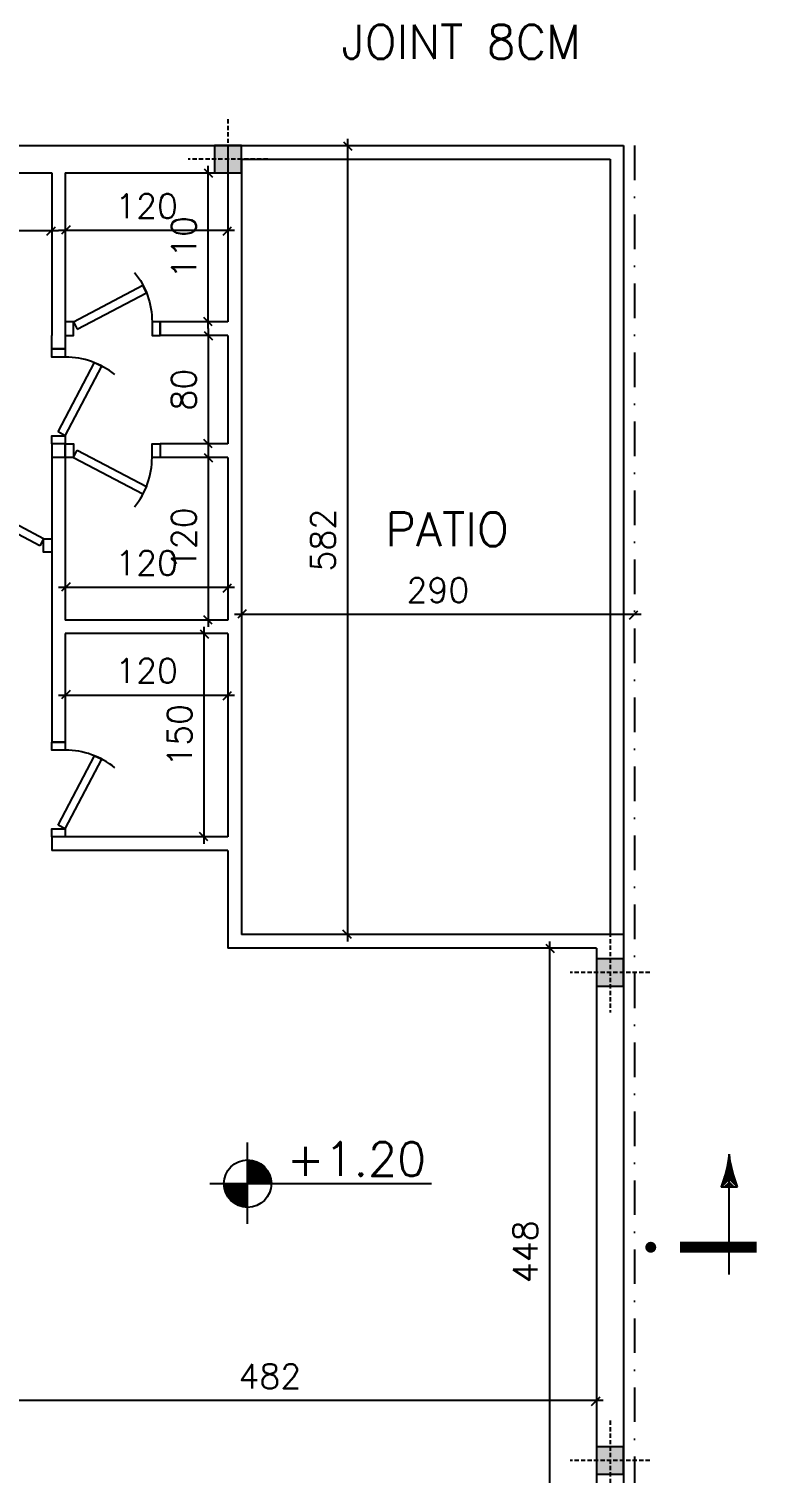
# Model space of a CAD drawing. Header units: millimetres. Extents: x -231 to 30223, y -7037 to 7120.
# Drawn here: x 2894 to 3435, y 4563 to 5629 of the extents above; entities that cross this region are included whole.
import ezdxf

# ---------------------------------------------------------------- set-up
doc = ezdxf.new("R2010")
doc.units = ezdxf.units.MM
for name, pattern in [('CENTER', [2, 1.25, -0.25, 0.25, -0.25]), ('DASHDOTX2', [50.8, 25.4, -12.7, 0, -12.7]), ('HIDDEN2', [4.7625, 3.175, -1.5875])]:
    doc.linetypes.add(name, pattern=pattern)
for name, color, linetype in [('2', 2, 'Continuous'), ('5', 7, 'Continuous'), ('ax', 1, 'DASHDOTX2'), ('AXIS', 1, 'CENTER'), ('DIM', 1, 'Continuous'), ('DOR', 2, 'Continuous'), ('ETC', 2, 'Continuous'), ('hid', 1, 'HIDDEN2'), ('TXT', 121, 'Continuous')]:
    doc.layers.add(name, color=color, linetype=linetype)
doc.styles.add('ROMANS', font='romans.shx')
doc.dimstyles.new('dim1.100e', dxfattribs={"dimscale": 100, "dimtxt": 0.18, "dimasz": 0.07, "dimexe": 0.1, "dimexo": 0.1, "dimgap": 0.09, "dimtad": 1, "dimdec": 0, "dimzin": 9, "dimdsep": 46, "dimtxsty": 'ROMANS', "dimblk1": 'OBLIQUE', "dimblk2": 'OBLIQUE', "dimsah": 1, "dimcen": 0.1, "dimdle": 0.05, "dimclrd": 8, "dimclre": 8, "dimclrt": 81, "dimadec": 0, "dimazin": 0, "dimtfac": 1, "dimtdec": 0, "dimtix": 1, "dimtofl": 0, "dimtmove": 0, "dimatfit": 0, "dimldrblk": 'OBLIQUE', "dimfxl": 1, "dimtolj": 1, "dimtzin": 0, "dimarcsym": 0})
doc.dimstyles.get("Standard").update_dxf_attribs({"dimtxt": 25, "dimasz": 15, "dimexe": 25, "dimexo": 25, "dimgap": 0, "dimtad": 0, "dimdec": 0, "dimzin": 0, "dimdsep": 46, "dimtxsty": 'ROMANS', "dimcen": 0, "dimclrd": 13, "dimclre": 1, "dimclrt": 3, "dimadec": 0, "dimazin": 0, "dimtfac": 1, "dimtdec": 0, "dimtix": 1, "dimtofl": 0, "dimtmove": 2, "dimatfit": 3, "dimfxl": 1, "dimtolj": 1, "dimtzin": 0, "dimarcsym": 0})

# ---------------------------------------------------------------- blocks, each defined once
blk = doc.blocks.new('_Oblique')
at = {"layer": 'AXIS', "color": 0, "lineweight": -2}
blk.add_line((-0.5, -0.5), (0.5, 0.5), dxfattribs=at)
blk = doc.blocks.new('*D52')
at = {"color": 8, "lineweight": -2, "transparency": 16777216}
blk.add_line((3022.8, 5027.4), (3022.8, 5187.4), dxfattribs=at)
at = {"color": 8, "lineweight": -2, "transparency": 16777216, "xscale": 7.000000000000001, "yscale": 7.000000000000001, "zscale": 7.000000000000001}
for p, rotation in [((3022.8, 5182.4), 90), ((3022.8, 5032.4), 270)]:
    blk.add_blockref('_Oblique', p, dxfattribs=dict(at, rotation=rotation))
at = {"color": 81, "transparency": 16777216, "insert": (3004.8, 5107.4), "char_height": 18, "attachment_point": 5, "rotation": 90, "style": 'ROMANS'}
blk.add_mtext('\\A1;150', dxfattribs=at)
blk = doc.blocks.new('*X15')
at = {"color": 0}
for p, q in [((-30826.705, -13257.718), (-30826.653, -13257.666)), ((-30826.699, -13257.697), (-30826.653, -13257.652)), ((-30826.693, -13257.677), (-30826.653, -13257.638)), ((-30826.687, -13257.658), (-30826.653, -13257.624)), ((-30826.682, -13257.639), (-30826.653, -13257.61)), ((-30826.678, -13257.62), (-30826.653, -13257.595)), ((-30826.674, -13257.601), (-30826.653, -13257.581)), ((-30826.729, -13257.784), (-30826.653, -13257.709)), ((-30826.72, -13257.761), (-30826.653, -13257.694)), ((-30826.712, -13257.739), (-30826.653, -13257.68)), ((-30826.699, -13257.783), (-30826.653, -13257.737)), ((-30826.685, -13257.783), (-30826.653, -13257.751))]:
    blk.add_line(p, q, dxfattribs=at)
blk = doc.blocks.new('SECL')
at = {"layer": 'ETC'}
blk.add_line((-44.4, -42.4), (-44.4, -30.3), dxfattribs=at)
at = {"layer": 'ETC', "color": 6}
blk.add_line((20.2, -36.3), (-68.7, -36.3), dxfattribs=at)
at = {"layer": 'ETC', "const_width": 4.04}
blk.add_lwpolyline([(0, 19.6, 1), (0, 23.6, 1)], format="xyb", close=True, dxfattribs=at)
at = {"layer": 'ETC', "const_width": 8.08}
blk.add_lwpolyline([(0, 0), (0, -56.5)], dxfattribs=at)
at = {"layer": 'ETC'}
for centre, start, end in [((-80.6, 62.8), 276.8503, 291.2221), ((-80.6, -135.5), 68.7779, 83.1497)]:
    blk.add_arc(centre, 99.8, start, end, dxfattribs=at)
at = {"layer": 'ETC', "yscale": 80.77655129844682, "zscale": 80.77655129844682, "rotation": 89.99999999999727}
for p, xscale in [((-1070962.4, -2490107.1), -80.77655129844682), ((-1070962.4, 2490034.4), 80.77655129844682)]:
    blk.add_blockref('*X15', p, dxfattribs=dict(at, xscale=xscale))
blk = doc.blocks.new('*D64')
at = {"layer": '2', "color": 8, "lineweight": -2, "transparency": 16777216}
for p, q in [((3312.4, 4662.4), (3312.4, 4606.6)), ((3317.4, 4616.6), (2825.4, 4616.6)), ((2830.4, 4622.4), (2830.4, 4606.6))]:
    blk.add_line(p, q, dxfattribs=at)
at = {"layer": '2', "color": 8, "lineweight": -2, "transparency": 16777216, "xscale": 7.000000000000001, "yscale": 7.000000000000001, "zscale": 7.000000000000001, "rotation": 180}
blk.add_blockref('_Oblique', (2830.4, 4616.6), dxfattribs=at)
at = {"layer": '2', "color": 8, "lineweight": -2, "transparency": 16777216, "xscale": 7.000000000000001, "yscale": 7.000000000000001, "zscale": 7.000000000000001}
blk.add_blockref('_Oblique', (3312.4, 4616.6), dxfattribs=at)
at = {"layer": '2', "color": 81, "transparency": 16777216, "insert": (3071.4, 4634.6), "char_height": 18, "attachment_point": 5, "style": 'ROMANS'}
blk.add_mtext('\\A1;482', dxfattribs=at)
blk = doc.blocks.new('D70')
at = {"layer": 'DOR'}
for p, q in [((-59.9, 31.5), (-57.3, 37)), ((-6, 10), (-57.3, 37)), ((-8.8, 4.7), (-59.9, 31.5)), ((-6, 10), (-8.8, 4.7))]:
    blk.add_line(p, q, dxfattribs=at)
for points in [[(-70, 10), (-64, 10), (-64, 0), (-70, 0)], [(-6, 10), (0, 10), (0, 0), (-6, 0)]]:
    blk.add_lwpolyline(points, close=True, dxfattribs=at)
at = {"layer": 'DOR', "color": 44}
blk.add_arc((-6, 10), 58, 141.0374, 180, dxfattribs=at)
blk = doc.blocks.new('*D66')
at = {"layer": '2', "color": 8, "lineweight": -2, "transparency": 16777216}
blk.add_line((3128.6, 5547.4), (3128.6, 4955.4), dxfattribs=at)
at = {"layer": '2', "color": 8, "lineweight": -2, "transparency": 16777216, "xscale": 7.000000000000001, "yscale": 7.000000000000001, "zscale": 7.000000000000001}
for p, rotation in [((3128.6, 5542.4), 90), ((3128.6, 4960.4), 270)]:
    blk.add_blockref('_Oblique', p, dxfattribs=dict(at, rotation=rotation))
at = {"layer": '2', "color": 81, "transparency": 16777216, "insert": (3110.6, 5251.4), "char_height": 18, "attachment_point": 5, "rotation": 90, "style": 'ROMANS'}
blk.add_mtext('\\A1;582', dxfattribs=at)
blk = doc.blocks.new('*D67')
at = {"layer": '2', "color": 8, "lineweight": -2, "transparency": 16777216}
blk.add_line((3345.4, 5196.5), (3045.4, 5196.5), dxfattribs=at)
at = {"layer": '2', "color": 8, "lineweight": -2, "transparency": 16777216, "xscale": 7.000000000000001, "yscale": 7.000000000000001, "zscale": 7.000000000000001, "rotation": 180}
blk.add_blockref('_Oblique', (3050.4, 5196.5), dxfattribs=at)
at = {"layer": '2', "color": 8, "lineweight": -2, "transparency": 16777216, "xscale": 7.000000000000001, "yscale": 7.000000000000001, "zscale": 7.000000000000001}
blk.add_blockref('_Oblique', (3340.4, 5196.5), dxfattribs=at)
at = {"layer": '2', "color": 81, "transparency": 16777216, "insert": (3195.4, 5214.5), "char_height": 18, "attachment_point": 5, "style": 'ROMANS'}
blk.add_mtext('\\A1;290', dxfattribs=at)
blk = doc.blocks.new('*D48')
at = {"layer": 'DIM', "color": 1, "lineweight": -2, "transparency": 16777216}
for p, q in [((-77872.8, 9516.3), (-77872.8, 9546.7)), ((-77864.8, 9518.8), (-77864.8, 9546.7))]:
    blk.add_line(p, q, dxfattribs=at)
at = {"layer": 'DIM', "color": 13, "lineweight": -2, "transparency": 16777216}
for p, q in [((-77887.8, 9521.7), (-77902.8, 9521.7)), ((-77849.8, 9521.7), (-77834.8, 9521.7))]:
    blk.add_line(p, q, dxfattribs=at)
at = {"layer": 'DIM', "color": 13, "transparency": 16777216}
for points in [[(-77887.8, 9524.2), (-77887.8, 9519.2), (-77872.8, 9521.7)], [(-77849.8, 9524.2), (-77849.8, 9519.2), (-77864.8, 9521.7)]]:
    blk.add_solid(points, dxfattribs=at)
at = {"layer": 'DIM', "color": 3, "transparency": 16777216, "insert": (-77992.6, 9497.1), "char_height": 25, "attachment_point": 5, "style": 'ROMANS'}
blk.add_mtext('\\A1;JOINT 8CM ', dxfattribs=at)
blk = doc.blocks.new('*D47')
at = {"layer": 'DIM', "color": 1, "lineweight": -2, "transparency": 16777216}
for p, q in [((-78764.8, 9490.6), (-78764.8, 9685.7)), ((-77864.8, 9608.4), (-77864.8, 9685.7))]:
    blk.add_line(p, q, dxfattribs=at)
at = {"layer": 'DIM', "color": 13, "lineweight": -2, "transparency": 16777216}
for p, q in [((-78749.8, 9660.7), (-78346.9, 9660.7)), ((-77879.8, 9660.7), (-78282.6, 9660.7))]:
    blk.add_line(p, q, dxfattribs=at)
at = {"layer": 'DIM', "color": 13, "transparency": 16777216}
for points in [[(-78749.8, 9663.2), (-78749.8, 9658.2), (-78764.8, 9660.7)], [(-77879.8, 9663.2), (-77879.8, 9658.2), (-77864.8, 9660.7)]]:
    blk.add_solid(points, dxfattribs=at)
at = {"layer": 'DIM', "color": 3, "transparency": 16777216, "insert": (-78314.8, 9660.7), "char_height": 25, "attachment_point": 5, "style": 'ROMANS'}
blk.add_mtext('\\A1;900', dxfattribs=at)
blk = doc.blocks.new('14')
at = {"layer": '2'}
h = blk.add_hatch(color=256, dxfattribs=at)
h.paths.add_polyline_path([(0, 10), (-10, 10), (-10, 0), (0, 0)])
h.paths.add_polyline_path([(0, 0), (10, 0), (10, 10), (0, 10)])
h.paths.add_polyline_path([(0, -10), (10, -10), (10, 0), (0, 0)])
h.paths.add_polyline_path([(0, 0), (-10, 0), (-10, -10), (0, -10)])
blk.add_lwpolyline([(10, -10), (10, 10), (-10, 10), (-10, -10)], close=True)
at = {"layer": 'hid'}
for p, q in [((0, 29.4), (0, -29.4)), ((29.4, 0), (-29.4, 0))]:
    blk.add_line(p, q, dxfattribs=at)
blk = doc.blocks.new('*D69')
at = {"color": 8, "lineweight": -2, "transparency": 16777216}
blk.add_line((3045.4, 5479.8), (2915.4, 5479.8), dxfattribs=at)
at = {"color": 8, "lineweight": -2, "transparency": 16777216, "xscale": 7.000000000000001, "yscale": 7.000000000000001, "zscale": 7.000000000000001, "rotation": 180}
blk.add_blockref('_Oblique', (2920.4, 5479.8), dxfattribs=at)
at = {"color": 8, "lineweight": -2, "transparency": 16777216, "xscale": 7.000000000000001, "yscale": 7.000000000000001, "zscale": 7.000000000000001}
blk.add_blockref('_Oblique', (3040.4, 5479.8), dxfattribs=at)
at = {"color": 81, "transparency": 16777216, "insert": (2980.4, 5497.8), "char_height": 18, "attachment_point": 5, "style": 'ROMANS'}
blk.add_mtext('\\A1;120', dxfattribs=at)
blk = doc.blocks.new('D80')
at = {"layer": 'DOR'}
for p, q in [((-68.7, 36.2), (-66.2, 41.7)), ((-8.8, 4.7), (-68.7, 36.2)), ((-6, 10), (-66.2, 41.7)), ((-6, 10), (-8.8, 4.7))]:
    blk.add_line(p, q, dxfattribs=at)
for points in [[(-80, 10), (-74, 10), (-74, 0), (-80, 0)], [(-6, 10), (0, 10), (0, 0), (-6, 0)]]:
    blk.add_lwpolyline(points, close=True, dxfattribs=at)
at = {"layer": 'DOR', "color": 44}
blk.add_arc((-6, 10), 68, 141.0374, 180, dxfattribs=at)
blk = doc.blocks.new('*D70')
at = {"color": 8, "lineweight": -2, "transparency": 16777216}
for p, q in [((2455.4, 5479.8), (2915.4, 5479.8)), ((2460.4, 5484.9), (2460.4, 5469.8)), ((2910.4, 5484.9), (2910.4, 5469.8))]:
    blk.add_line(p, q, dxfattribs=at)
at = {"color": 8, "lineweight": -2, "transparency": 16777216, "xscale": 7.000000000000001, "yscale": 7.000000000000001, "zscale": 7.000000000000001, "rotation": 180}
blk.add_blockref('_Oblique', (2460.4, 5479.8), dxfattribs=at)
at = {"color": 8, "lineweight": -2, "transparency": 16777216, "xscale": 7.000000000000001, "yscale": 7.000000000000001, "zscale": 7.000000000000001}
blk.add_blockref('_Oblique', (2910.4, 5479.8), dxfattribs=at)
at = {"color": 81, "transparency": 16777216, "insert": (2685.4, 5497.8), "char_height": 18, "attachment_point": 5, "style": 'ROMANS'}
blk.add_mtext('\\A1;450', dxfattribs=at)
blk = doc.blocks.new('*D71')
at = {"color": 8, "lineweight": -2, "transparency": 16777216}
blk.add_line((3025.9, 5407.4), (3025.9, 5527.4), dxfattribs=at)
at = {"color": 8, "lineweight": -2, "transparency": 16777216, "xscale": 7.000000000000001, "yscale": 7.000000000000001, "zscale": 7.000000000000001}
for p, rotation in [((3025.9, 5522.4), 90), ((3025.9, 5412.4), 270)]:
    blk.add_blockref('_Oblique', p, dxfattribs=dict(at, rotation=rotation))
at = {"color": 81, "transparency": 16777216, "insert": (3007.9, 5467.4), "char_height": 18, "attachment_point": 5, "rotation": 90, "style": 'ROMANS'}
blk.add_mtext('\\A1;110', dxfattribs=at)
blk = doc.blocks.new('*D72')
at = {"color": 8, "lineweight": -2, "transparency": 16777216}
blk.add_line((3025.9, 5407.4), (3025.9, 5317.4), dxfattribs=at)
at = {"color": 8, "lineweight": -2, "transparency": 16777216, "xscale": 7.000000000000001, "yscale": 7.000000000000001, "zscale": 7.000000000000001}
for p, rotation in [((3025.9, 5402.4), 90), ((3025.9, 5322.4), 270)]:
    blk.add_blockref('_Oblique', p, dxfattribs=dict(at, rotation=rotation))
at = {"color": 81, "transparency": 16777216, "insert": (3007.9, 5362.4), "char_height": 18, "attachment_point": 5, "rotation": 90, "style": 'ROMANS'}
blk.add_mtext('\\A1;80', dxfattribs=at)
blk = doc.blocks.new('*D73')
at = {"color": 8, "lineweight": -2, "transparency": 16777216}
blk.add_line((3025.9, 5317.4), (3025.9, 5187.4), dxfattribs=at)
at = {"color": 8, "lineweight": -2, "transparency": 16777216, "xscale": 7.000000000000001, "yscale": 7.000000000000001, "zscale": 7.000000000000001}
for p, rotation in [((3025.9, 5312.4), 90), ((3025.9, 5192.4), 270)]:
    blk.add_blockref('_Oblique', p, dxfattribs=dict(at, rotation=rotation))
at = {"color": 81, "transparency": 16777216, "insert": (3007.9, 5252.4), "char_height": 18, "attachment_point": 5, "rotation": 90, "style": 'ROMANS'}
blk.add_mtext('\\A1;120', dxfattribs=at)
blk = doc.blocks.new('*D74')
at = {"color": 8, "lineweight": -2, "transparency": 16777216}
blk.add_line((3045.4, 5216.5), (2915.4, 5216.5), dxfattribs=at)
at = {"color": 8, "lineweight": -2, "transparency": 16777216, "xscale": 7.000000000000001, "yscale": 7.000000000000001, "zscale": 7.000000000000001, "rotation": 180}
blk.add_blockref('_Oblique', (2920.4, 5216.5), dxfattribs=at)
at = {"color": 8, "lineweight": -2, "transparency": 16777216, "xscale": 7.000000000000001, "yscale": 7.000000000000001, "zscale": 7.000000000000001}
blk.add_blockref('_Oblique', (3040.4, 5216.5), dxfattribs=at)
at = {"color": 81, "transparency": 16777216, "insert": (2980.4, 5234.5), "char_height": 18, "attachment_point": 5, "style": 'ROMANS'}
blk.add_mtext('\\A1;120', dxfattribs=at)
blk = doc.blocks.new('*D75')
at = {"color": 8, "lineweight": -2, "transparency": 16777216}
for p, q in [((2920.4, 5146.8), (2920.4, 5127)), ((3040.4, 5146.8), (3040.4, 5127)), ((2915.4, 5137), (3045.4, 5137))]:
    blk.add_line(p, q, dxfattribs=at)
at = {"color": 8, "lineweight": -2, "transparency": 16777216, "xscale": 7.000000000000001, "yscale": 7.000000000000001, "zscale": 7.000000000000001, "rotation": 180}
blk.add_blockref('_Oblique', (2920.4, 5137), dxfattribs=at)
at = {"color": 8, "lineweight": -2, "transparency": 16777216, "xscale": 7.000000000000001, "yscale": 7.000000000000001, "zscale": 7.000000000000001}
blk.add_blockref('_Oblique', (3040.4, 5137), dxfattribs=at)
at = {"color": 81, "transparency": 16777216, "insert": (2980.4, 5155), "char_height": 18, "attachment_point": 5, "style": 'ROMANS'}
blk.add_mtext('\\A1;120', dxfattribs=at)
blk = doc.blocks.new('*D81')
at = {"color": 8, "lineweight": -2, "transparency": 16777216}
blk.add_line((3278, 4497.4), (3278, 4955.4), dxfattribs=at)
at = {"color": 8, "lineweight": -2, "transparency": 16777216, "xscale": 7.000000000000001, "yscale": 7.000000000000001, "zscale": 7.000000000000001}
for p, rotation in [((3278, 4950.4), 90), ((3278, 4502.4), 270)]:
    blk.add_blockref('_Oblique', p, dxfattribs=dict(at, rotation=rotation))
at = {"color": 81, "transparency": 16777216, "insert": (3260, 4726.4), "char_height": 18, "attachment_point": 5, "rotation": 90, "style": 'ROMANS'}
blk.add_mtext('\\A1;448', dxfattribs=at)
blk = doc.blocks.new('fff')
at = {"layer": '2'}
for p in [(600, -10), (882, -610), (882, -970)]:
    blk.add_blockref('14', p, dxfattribs=at)
at = {"layer": 'DIM'}
dim = blk.add_linear_dim(base=(0, 240.1), p1=(900, 162.8), p2=(0, 45), angle=180, dimstyle='Standard', dxfattribs=at)
dim.commit()
dim.dimension.update_dxf_attribs({"geometry": '*D47', "text_midpoint": (450, 240.1), "insert": (78764.8, -9420.6)})
dim = blk.add_linear_dim(base=(892, 101.1), p1=(900, 73.2), p2=(892, 70.7), angle=180, text='JOINT 8CM ', dimstyle='Standard', dxfattribs=at)
dim.commit()
dim.dimension.update_dxf_attribs({"geometry": '*D48', "text_midpoint": (772.2, 76.5), "dimtype": 128, "insert": (78764.8, -9420.6)})

msp = doc.modelspace()

# ---------------------------------------------------------------- linework, layer by layer
for p, q in [((3040.449491, 5412.43811), (2990.449491, 5412.43811)), ((2910.449491, 5392.43811), (2910.449491, 5402.43811)), ((2920.449491, 5402.43811), (2920.449491, 5392.43811)), ((3040.449491, 5402.43811), (2990.449491, 5402.43811)), ((3040.449491, 5402.43811), (2990.449491, 5402.43811)), ((2920.449491, 5392.43811), (2910.449491, 5392.43811)), ((2920.449491, 5322.43811), (2910.449491, 5322.43811)), ((3040.449491, 5322.43811), (2990.449491, 5322.43811)), ((2920.449491, 5312.43811), (2910.449491, 5312.43811)), ((3040.449491, 5312.43811), (2990.449491, 5312.43811)), ((3040.449491, 5192.43811), (2920.449491, 5192.43811)), ((3040.449491, 5182.43811), (2920.449491, 5182.43811)), ((2920.449491, 5102.43811), (2910.449491, 5102.43811)), ((3040.449491, 5032.43811), (2910.449491, 5032.43811)), ((3040.449491, 5022.43811), (2910.449491, 5022.43811))]:
    msp.add_line(p, q)
at = {"layer": '2'}
for p, q in [((3040.449491, 5542.43811), (3332.449491, 5542.43811)), ((3332.449491, 5542.43811), (3332.449491, 4960.43811)), ((3050.449491, 5532.43811), (3322.449491, 5532.43811)), ((3322.449491, 5532.43811), (3322.449491, 4960.43811)), ((3055.010017, 4746.94821), (3054.777196, 4806.92488)), ((3027.075631, 4776.662954), (3190.78624, 4776.662954))]:
    msp.add_line(p, q, dxfattribs=at)
at = {"layer": '2', "const_width": 17.5}
for points in [[(3046.260017, 4776.662954, 0.4142135624), (3055.010017, 4767.912954, 1)], [(3063.760017, 4776.662954, 0.4142135624), (3055.010017, 4785.412954, 1)]]:
    msp.add_lwpolyline(points, format="xyb", dxfattribs=at)
at = {"layer": '2'}
msp.add_circle((3055.010017, 4776.662954), 17.5, dxfattribs=at)
at = {"layer": '5'}
for p, q in [((2440.449491, 5542.43811), (3040.449491, 5542.43811)), ((3040.449491, 5542.43811), (3040.449491, 5412.43811)), ((3050.449491, 5532.43811), (3050.449491, 5387.43811)), ((2460.449491, 5522.43811), (2910.449491, 5522.43811)), ((2910.449491, 5522.43811), (2910.449491, 5402.43811)), ((2920.449491, 5522.43811), (2920.449491, 5402.43811)), ((2920.449491, 5522.43811), (3040.449491, 5522.43811)), ((2990.449491, 5412.43811), (2990.449491, 5402.43811)), ((3040.449491, 5402.43811), (3040.449491, 5387.43811)), ((3040.449491, 5387.43811), (3040.449491, 5322.43811)), ((3050.449491, 5387.43811), (3050.449491, 4960.43811)), ((2910.449491, 5322.43811), (2910.449491, 5102.43811)), ((2920.449491, 5322.43811), (2920.449491, 5192.43811)), ((2990.449491, 5322.43811), (2990.449491, 5312.43811)), ((3040.449491, 5312.43811), (3040.449491, 5192.43811)), ((2920.449491, 5182.43811), (2920.449491, 5102.43811)), ((3040.449491, 5182.43811), (3040.449491, 5032.43811)), ((2910.449491, 5032.43811), (2910.449491, 5022.43811)), ((3040.449491, 5022.43811), (3040.449491, 4950.43811)), ((3332.449491, 4960.43811), (3050.449491, 4960.43811)), ((3332.449491, 4960.43811), (3332.449491, 4272.43811)), ((3312.449491, 4950.43811), (3040.449491, 4950.43811)), ((3312.449491, 4950.43811), (3312.449491, 4280.722381))]:
    msp.add_line(p, q, dxfattribs=at)
at = {"layer": 'ax'}
msp.add_line((3340.449491, 5542.43811), (3340.449491, 3542.43811), dxfattribs=at)

# ---------------------------------------------------------------- block references
msp.add_blockref('fff', (2440.449491, 5542.43811))
at = {"layer": '2', "xscale": -1}
msp.add_blockref('D70', (2920.449491, 5402.43811), dxfattribs=at)
at = {"layer": '2'}
for p, rotation in [((2910.449491, 5322.43811), 270), ((2920.449491, 5322.43811), 180), ((2910.449491, 5032.43811), 270)]:
    msp.add_blockref('D70', p, dxfattribs=dict(at, rotation=rotation))
msp.add_blockref('D80', (2910.449491, 5242.43811), dxfattribs=at)
at = {"layer": 'ETC', "xscale": -1, "rotation": 90}
msp.add_blockref('SECL', (3374.129314, 4729.747889), dxfattribs=at)

# ---------------------------------------------------------------- texts
at = {"layer": 'TXT', "style": 'ROMANS'}
for s, p in [('PATIO', (3156.70681, 5246.8976)), ('+1.20', (3083.866711, 4782.312017))]:
    msp.add_text(s, height=25, dxfattribs=at).set_placement(p)

# ---------------------------------------------------------------- dimensions: what is measured, and where the dimension line sits
for base, p1, p2, picture, middle in [((3025.873519, 5522.43811), (3025.873519, 5412.43811), (3025.873519, 5522.43811), '*D71', (3007.873519, 5467.43811)), ((3025.873519, 5322.43811), (3025.873519, 5402.43811), (3025.873519, 5322.43811), '*D72', (3007.873519, 5362.43811)), ((3025.873519, 5192.43811), (3025.873519, 5312.43811), (3025.873519, 5192.43811), '*D73', (3007.873519, 5252.43811)), ((3022.834504, 5182.43811), (3022.834504, 5032.43811), (3022.834504, 5182.43811), '*D52', (3004.834504, 5107.43811)), ((3277.959287, 4950.43811), (3277.959287, 4502.43811), (3277.959287, 4950.43811), '*D81', (3259.959287, 4726.43811))]:
    dim = msp.add_linear_dim(base=base, p1=p1, p2=p2, angle=90, dimstyle='dim1.100e')
    dim.commit()
    dim.dimension.update_dxf_attribs({"geometry": picture, "text_midpoint": middle})
for base, p1, p2, picture, middle in [((2910.449491, 5479.843306), (2460.449491, 5494.917083), (2910.449491, 5494.917083), '*D70', (2685.449491, 5497.843306)), ((2920.449491, 5479.843306), (3040.449491, 5479.843306), (2920.449491, 5479.843306), '*D69', (2980.449491, 5497.843306)), ((2920.449491, 5216.527121), (3040.449491, 5216.527121), (2920.449491, 5216.527121), '*D74', (2980.449491, 5234.527121)), ((3040.449491, 5137.044513), (2920.449491, 5156.806746), (3040.449491, 5156.806746), '*D75', (2980.449491, 5155.044513))]:
    dim = msp.add_linear_dim(base=base, p1=p1, p2=p2, dimstyle='dim1.100e')
    dim.commit()
    dim.dimension.update_dxf_attribs({"geometry": picture, "text_midpoint": middle})
at = {"layer": '2'}
dim = msp.add_linear_dim(base=(3128.626209, 4960.43811), p1=(3128.626209, 5542.43811), p2=(3128.626209, 4960.43811), angle=90, dimstyle='dim1.100e', dxfattribs=at)
dim.commit()
dim.dimension.update_dxf_attribs({"geometry": '*D66', "text_midpoint": (3110.626209, 5251.43811)})
for base, p1, p2, picture, middle in [((3050.449491, 5196.505581), (3340.449491, 5196.505581), (3050.449491, 5196.505581), '*D67', (3195.449491, 5214.505581)), ((2830.449491, 4616.577027), (3312.449491, 4672.43811), (2830.449491, 4632.43811), '*D64', (3071.449491, 4634.577027))]:
    dim = msp.add_linear_dim(base=base, p1=p1, p2=p2, dimstyle='dim1.100e', dxfattribs=at)
    dim.commit()
    dim.dimension.update_dxf_attribs({"geometry": picture, "text_midpoint": middle})

doc.saveas('drawing.dxf')
